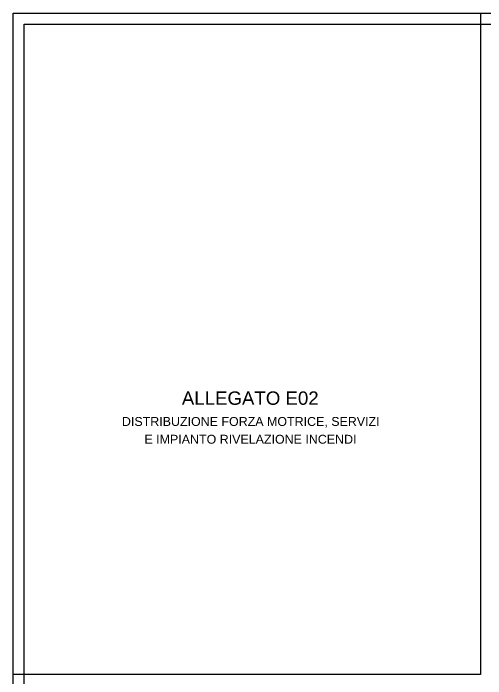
# Model space of a CAD drawing. Header units: millimetres. Extents: x 10519 to 85911, y -3857 to 53173.
# Drawn here: x 10519 to 12641, y -876 to 2112 of the extents above; entities that cross this region are included whole.
import ezdxf
from ezdxf.enums import TextEntityAlignment as Align

# ---------------------------------------------------------------- set-up
doc = ezdxf.new("R2010")
doc.units = ezdxf.units.MM
doc.layers.add('Testo Fisso', color=244, linetype='Continuous', lineweight=30, true_color=0x991b1e)
doc.styles.get("Standard").update_dxf_attribs({"font": 'arial.ttf'})

msp = doc.modelspace()

# ---------------------------------------------------------------- linework, layer by layer
for p, q in [((12618.50936002767, 2112.480252274996), (12618.50936002767, -857.5197477250039)), ((10567.93982442056, -802.3262397804682), (10567.93982442056, -802.3262397804682)), ((12618.50936002767, -857.5197477250039), (10518.50936002767, -857.5197477250039))]:
    msp.add_line(p, q)
for points in [[(10518.50936002767, 2112.480252274996), (18958.15896965083, 2112.480252274996), (18958.15896965083, -3857.144536400156), (10518.50936002767, -3857.144536400156)], [(10567.88909755012, 2063.103760219534), (18908.74909755012, 2063.103760219534), (18908.74909755012, -3807.756239780465), (10567.88909755012, -3807.756239780465)]]:
    msp.add_lwpolyline(points, close=True)

# ---------------------------------------------------------------- texts
at = {"layer": 'Testo Fisso'}
for s, height, p in [('ALLEGATO E02', 60, (11583.31909755012, 354.2243349878136)), ('DISTRIBUZIONE FORZA MOTRICE, SERVIZI', 40, (11585.69793005246, 259.3971417049797)), ('E IMPIANTO RIVELAZIONE INCENDI', 40, (11584.26012095812, 179.4867089746829))]:
    msp.add_text(s, height=height, dxfattribs=at).set_placement(p, align=Align.CENTER)

doc.saveas('drawing.dxf')
